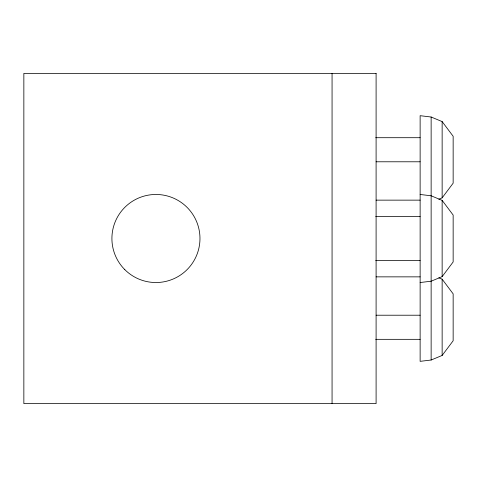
<?xml version="1.0" encoding="UTF-8"?>
<svg xmlns="http://www.w3.org/2000/svg" width="477" height="477" viewBox="0 0 477 477"><rect width="100%" height="100%" fill="white"/><g stroke="black" fill="none" stroke-linecap="round" stroke-linejoin="round"><path stroke-width="0.72" d="M438.822 199.225L442.143 197.854L453.15 183.174L453.15 136.273L442.143 121.587L431.136 117.014L420.13 115.69L420.13 361.345L431.136 360.022L442.143 355.448L453.15 340.763L453.15 293.862L442.143 279.182L438.822 277.811M420.13 282.533L431.136 281.209L442.143 276.63L453.15 261.951L453.15 215.049L442.143 200.37L431.136 195.791L420.13 194.467M375.727 137.704L420.13 137.704M376.097 161.786L420.13 161.786M376.097 200.143L420.13 200.143M375.727 216.486L420.13 216.486M375.727 260.514L420.13 260.514M376.097 276.857L420.13 276.857M376.097 315.214L420.13 315.214M375.727 339.332L420.13 339.332M442.143 121.587L442.143 197.854M442.143 200.37L442.143 276.63M442.143 279.182L442.143 355.448M431.136 117.014L431.136 360.022M332.064 73.386L332.064 403.614M376.097 73.386L23.85 73.386L23.85 403.614L376.097 403.614L376.097 73.386M124.807 269.636A44.033 44.033 0 0 0 198.474 249.894A44.033 44.033 0 0 0 144.549 195.969A44.033 44.033 0 0 0 124.807 269.636"/></g></svg>
